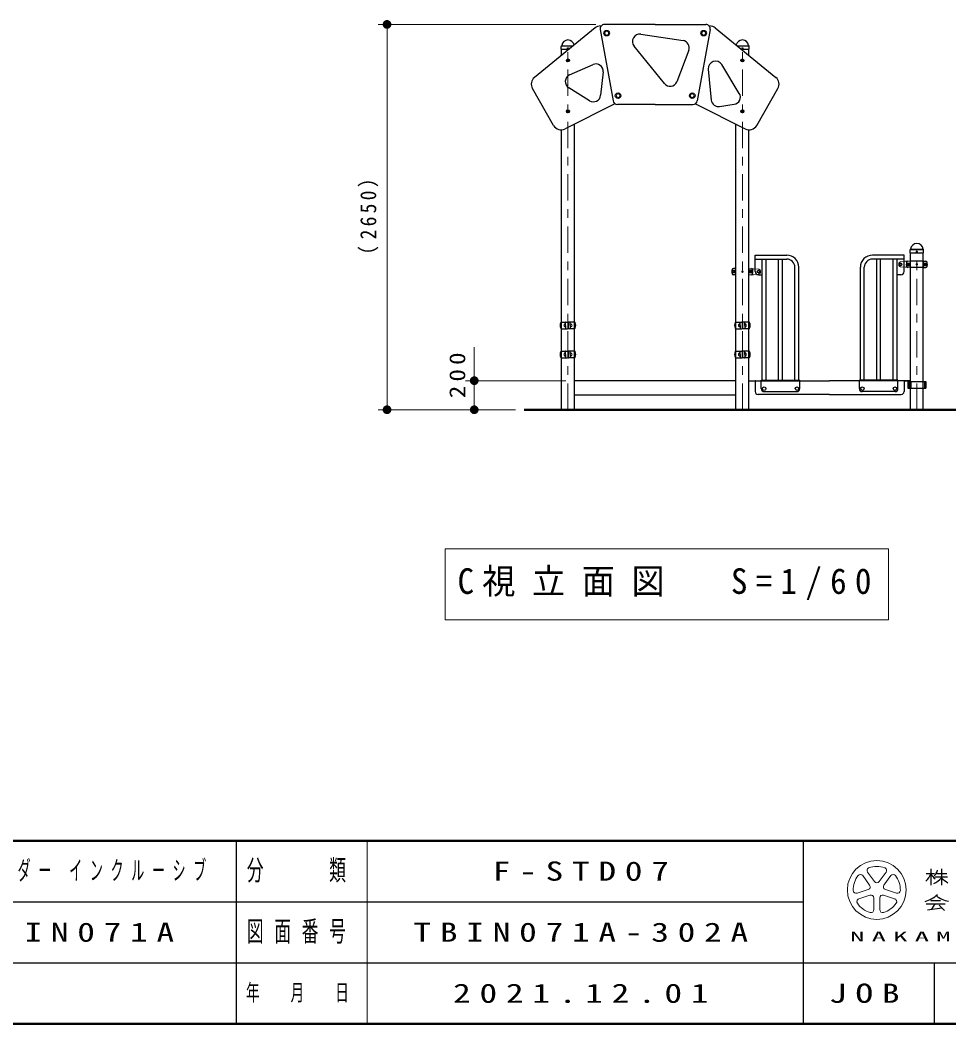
# Model space of a CAD drawing. Units: millimetres on the paper, scale 1:60. Extents: x -385 to 0, y -594 to 267.
# Drawn here: x -159.8 to -53.3, y -297 to -181.9 of the extents above; entities that cross this region are included whole.
import ezdxf

# ---------------------------------------------------------------- set-up
doc = ezdxf.new("R2010")
doc.units = ezdxf.units.MM
doc.linetypes.add('USER1', pattern=[4.5, 2.5, -2])
doc.linetypes.add('USER2', pattern=[6, 3, -1, 1, -1])
doc.layers.add('LY_1', color=7, linetype='Continuous', lineweight=25)
doc.styles.add('ＭＳ ゴシック', font='')
doc.styles.get('ＭＳ ゴシック').set_extended_font_data('MS Gothic')

# ---------------------------------------------------------------- blocks, each defined once
blk = doc.blocks.new('filled_dot')
at = {"color": 0, "linetype": 'Continuous', "lineweight": -2, "const_width": 1.25}
blk.add_lwpolyline([(-0.625, 0, 1), (0.625, 0, 1)], format="xyb", close=True, dxfattribs=at)

msp = doc.modelspace()

# ---------------------------------------------------------------- linework, layer by layer
at = {"layer": 'LY_1', "lineweight": 13}
for p, q in [((-93.797, -182.431), (-118.722, -182.431)), ((-117.722, -226.598), (-117.722, -182.431)), ((-97.724, -184.923), (-96.44, -184.923)), ((-97.694, -184.865), (-96.369, -184.865)), ((-77.59, -184.865), (-76.268, -184.865)), ((-77.519, -184.923), (-76.235, -184.923)), ((-57.724, -208.256), (-56.235, -208.256)), ((-57.694, -208.198), (-56.268, -208.198)), ((-58.092, -210.085), (-58.092, -209.777)), ((-57.784, -209.777), (-58.092, -209.777)), ((-57.784, -210.085), (-58.092, -210.085)), ((-56.175, -209.777), (-55.867, -209.777)), ((-56.175, -210.085), (-55.867, -210.085)), ((-55.867, -210.085), (-55.867, -209.777)), ((-78.092, -210.919), (-78.092, -210.611)), ((-77.784, -210.611), (-78.092, -210.611)), ((-77.784, -210.919), (-78.092, -210.919)), ((-76.175, -210.611), (-75.867, -210.611)), ((-76.175, -210.919), (-75.867, -210.919)), ((-75.867, -210.919), (-75.867, -210.611)), ((-107.722, -226.598), (-107.722, -219.416)), ((-97.237, -223.265), (-108.722, -223.265)), ((-102.988, -226.598), (-118.722, -226.598)), ((-102.988, -226.598), (-108.722, -226.598)), ((-111.041, -242.531), (-111.041, -250.665)), ((-60.241, -242.531), (-111.041, -242.531)), ((-60.241, -250.665), (-60.241, -242.531)), ((-111.041, -250.665), (-60.241, -250.665)), ((-120, -276), (-120, -297)), ((-62.629, -279.607), (-61.844, -280.687)), ((-61.298, -280.687), (-60.513, -279.607)), ((-62.39, -281.083), (-63.175, -280.003)), ((-59.967, -280.003), (-60.752, -281.083)), ((-63.828, -282.015), (-62.559, -281.603)), ((-60.583, -281.603), (-59.313, -282.015)), ((-62.35, -282.245), (-63.62, -282.657)), ((-61.908, -283.901), (-61.908, -282.566)), ((-61.233, -282.566), (-61.233, -283.901)), ((-59.522, -282.657), (-60.792, -282.245))]:
    msp.add_line(p, q, dxfattribs=at)
at = {"layer": 'LY_1'}
for p, q in [((-93.876, -182.824), (-100.822, -188.51)), ((-86.979, -182.431), (-92.797, -182.431)), ((-86.979, -182.431), (-81.162, -182.431)), ((-80.083, -182.824), (-73.137, -188.51)), ((-93.289, -183.021), (-91.804, -191.187)), ((-88.635, -183.559), (-83.779, -184.277)), ((-80.67, -183.021), (-82.155, -191.187)), ((-97.754, -185.273), (-97.747, -184.942)), ((-97.726, -184.894), (-97.708, -184.876)), ((-85.925, -189.22), (-89.406, -184.907)), ((-76.233, -184.894), (-76.251, -184.876)), ((-76.205, -185.273), (-76.212, -184.942)), ((-97.745, -185.281), (-97.754, -185.273)), ((-97.745, -185.281), (-96.877, -185.281)), ((-97.721, -185.972), (-97.721, -185.281)), ((-83.122, -185.399), (-84.498, -188.995)), ((-77.081, -185.281), (-76.213, -185.281)), ((-76.238, -185.972), (-76.238, -185.281)), ((-76.205, -185.273), (-76.213, -185.281)), ((-97.018, -186.49), (-97.056, -186.556)), ((-97.056, -186.556), (-97.018, -186.623)), ((-97.018, -186.49), (-96.941, -186.49)), ((-97.018, -186.623), (-96.941, -186.623)), ((-96.941, -186.49), (-96.902, -186.556)), ((-96.902, -186.556), (-96.941, -186.623)), ((-96.788, -188.212), (-94.105, -187.029)), ((-80.885, -187.55), (-80.544, -191.103)), ((-77.334, -190.33), (-79.344, -187.036)), ((-77.018, -186.49), (-77.056, -186.556)), ((-77.056, -186.556), (-77.018, -186.623)), ((-76.941, -186.49), (-77.018, -186.49)), ((-76.941, -186.623), (-77.018, -186.623)), ((-76.941, -186.49), (-76.902, -186.556)), ((-76.902, -186.556), (-76.941, -186.623)), ((-92.94, -187.881), (-93.232, -190.553)), ((-98.618, -194.004), (-101.055, -189.784)), ((-94.501, -191.171), (-96.892, -189.682)), ((-75.341, -194.004), (-72.904, -189.784)), ((-91.609, -191.538), (-97.303, -194.398)), ((-86.979, -191.598), (-91.312, -191.598)), ((-86.979, -191.598), (-82.647, -191.598)), ((-82.349, -191.538), (-76.656, -194.398)), ((-79.587, -191.847), (-77.917, -191.588)), ((-97.018, -192.323), (-97.056, -192.39)), ((-97.056, -192.39), (-97.018, -192.456)), ((-97.018, -192.323), (-96.941, -192.323)), ((-97.018, -192.456), (-96.941, -192.456)), ((-96.941, -192.323), (-96.902, -192.39)), ((-96.902, -192.39), (-96.941, -192.456)), ((-77.018, -192.323), (-77.056, -192.39)), ((-77.056, -192.39), (-77.018, -192.456)), ((-76.941, -192.323), (-77.018, -192.323)), ((-76.941, -192.456), (-77.018, -192.456)), ((-76.941, -192.323), (-76.902, -192.39)), ((-76.902, -192.39), (-76.941, -192.456)), ((-96.237, -226.598), (-96.237, -193.862)), ((-77.722, -226.598), (-77.722, -193.862)), ((-97.722, -226.598), (-97.722, -194.504)), ((-76.237, -226.598), (-76.237, -194.504)), ((-57.726, -208.227), (-57.708, -208.209)), ((-56.233, -208.227), (-56.251, -208.209)), ((-75.521, -208.871), (-71.896, -208.871)), ((-75.521, -209.325), (-75.521, -208.871)), ((-75.521, -209.325), (-71.896, -209.325)), ((-75.513, -210.765), (-75.513, -209.325)), ((-74.706, -223.211), (-74.706, -209.325)), ((-74.253, -223.211), (-74.253, -209.325)), ((-72.831, -223.211), (-72.831, -209.325)), ((-72.378, -223.211), (-72.378, -209.325)), ((-58.438, -208.871), (-62.063, -208.871)), ((-58.438, -209.325), (-62.063, -209.325)), ((-61.581, -223.211), (-61.581, -209.325)), ((-61.128, -223.211), (-61.128, -209.325)), ((-59.706, -223.211), (-59.706, -209.325)), ((-59.253, -223.211), (-59.253, -209.325)), ((-58.446, -210.765), (-58.446, -209.325)), ((-58.438, -209.325), (-58.438, -208.871)), ((-57.754, -208.606), (-57.747, -208.276)), ((-57.745, -208.614), (-57.754, -208.606)), ((-57.745, -208.614), (-56.213, -208.614)), ((-57.722, -226.598), (-57.722, -208.614)), ((-56.237, -226.598), (-56.237, -208.614)), ((-56.205, -208.606), (-56.213, -208.614)), ((-56.205, -208.606), (-56.212, -208.276)), ((-77.746, -210.39), (-78.009, -210.413)), ((-76.213, -210.39), (-75.688, -210.436)), ((-70.956, -223.211), (-70.956, -210.265)), ((-70.503, -223.211), (-70.503, -210.265)), ((-63.456, -223.211), (-63.456, -210.265)), ((-63.003, -223.211), (-63.003, -210.265)), ((-57.746, -209.556), (-58.271, -209.602)), ((-57.746, -210.306), (-58.271, -210.26)), ((-56.213, -209.556), (-57.746, -209.556)), ((-56.213, -210.306), (-57.746, -210.306)), ((-56.213, -209.556), (-55.95, -209.579)), ((-56.213, -210.306), (-55.95, -210.283)), ((-77.746, -211.14), (-78.009, -211.117)), ((-76.213, -211.14), (-75.688, -211.094)), ((-75.146, -211.131), (-74.706, -211.131)), ((-58.813, -211.131), (-59.253, -211.131)), ((-97.748, -216.556), (-97.038, -216.556)), ((-97.746, -217.306), (-97.038, -217.306)), ((-97.25, -216.777), (-97.284, -216.775)), ((-97.25, -217.086), (-97.284, -217.087)), ((-97.25, -216.931), (-97.25, -216.573)), ((-97.25, -216.931), (-97.25, -217.29)), ((-97.004, -216.59), (-97.004, -217.273)), ((-96.954, -216.59), (-96.954, -217.273)), ((-96.211, -216.556), (-96.921, -216.556)), ((-96.211, -217.306), (-96.921, -217.306)), ((-96.708, -216.931), (-96.708, -216.573)), ((-96.708, -216.777), (-96.675, -216.775)), ((-96.708, -216.931), (-96.708, -217.29)), ((-96.708, -217.086), (-96.675, -217.087)), ((-77.748, -216.556), (-77.038, -216.556)), ((-77.746, -217.306), (-77.038, -217.306)), ((-77.25, -216.777), (-77.284, -216.775)), ((-77.25, -217.086), (-77.284, -217.087)), ((-77.25, -216.931), (-77.25, -216.573)), ((-77.25, -216.931), (-77.25, -217.29)), ((-77.004, -216.59), (-77.004, -217.273)), ((-76.954, -216.59), (-76.954, -217.273)), ((-76.211, -216.556), (-76.921, -216.556)), ((-76.211, -217.306), (-76.921, -217.306)), ((-76.708, -216.931), (-76.708, -216.573)), ((-76.708, -216.777), (-76.675, -216.775)), ((-76.708, -216.931), (-76.708, -217.29)), ((-76.708, -217.086), (-76.675, -217.087)), ((-97.748, -219.89), (-97.038, -219.89)), ((-97.746, -220.64), (-97.038, -220.64)), ((-97.25, -220.11), (-97.284, -220.109)), ((-97.25, -220.419), (-97.284, -220.42)), ((-97.25, -220.265), (-97.25, -219.906)), ((-97.25, -220.265), (-97.25, -220.623)), ((-97.004, -219.923), (-97.004, -220.606)), ((-96.954, -219.923), (-96.954, -220.606)), ((-96.211, -219.89), (-96.921, -219.89)), ((-96.211, -220.64), (-96.921, -220.64)), ((-96.708, -220.265), (-96.708, -219.906)), ((-96.708, -220.11), (-96.675, -220.109)), ((-96.708, -220.265), (-96.708, -220.623)), ((-96.708, -220.419), (-96.675, -220.42)), ((-77.748, -219.89), (-77.038, -219.89)), ((-77.746, -220.64), (-77.038, -220.64)), ((-77.25, -220.11), (-77.284, -220.109)), ((-77.25, -220.419), (-77.284, -220.42)), ((-77.25, -220.265), (-77.25, -219.906)), ((-77.25, -220.265), (-77.25, -220.623)), ((-77.004, -219.923), (-77.004, -220.606)), ((-76.954, -219.923), (-76.954, -220.606)), ((-76.211, -219.89), (-76.921, -219.89)), ((-76.211, -220.64), (-76.921, -220.64)), ((-76.708, -220.265), (-76.708, -219.906)), ((-76.708, -220.11), (-76.675, -220.109)), ((-76.708, -220.265), (-76.708, -220.623)), ((-76.708, -220.419), (-76.675, -220.42)), ((-74.813, -224.181), (-74.813, -223.211)), ((-74.813, -223.211), (-70.396, -223.211)), ((-70.396, -224.181), (-70.396, -223.211)), ((-63.563, -224.181), (-63.563, -223.211)), ((-59.146, -223.211), (-63.563, -223.211)), ((-59.146, -224.181), (-59.146, -223.211)), ((-77.722, -223.265), (-96.237, -223.265)), ((-76.237, -223.265), (-66.979, -223.265)), ((-75.521, -223.315), (-75.521, -224.515)), ((-57.722, -223.265), (-66.979, -223.265)), ((-57.722, -223.303), (-58.438, -223.303)), ((-58.438, -223.315), (-58.438, -224.515)), ((-58.01, -223.365), (-55.949, -223.365)), ((-58.01, -223.365), (-58.01, -224.115)), ((-58.01, -224.115), (-55.949, -224.115)), ((-57.88, -223.365), (-57.88, -224.115)), ((-57.831, -223.365), (-57.831, -224.115)), ((-57.675, -223.365), (-57.675, -224.115)), ((-56.088, -223.365), (-56.088, -224.115)), ((-55.949, -223.365), (-55.949, -224.115)), ((-77.722, -224.931), (-96.237, -224.931)), ((-66.979, -224.848), (-75.188, -224.848)), ((-74.479, -224.515), (-70.729, -224.515)), ((-66.979, -224.848), (-58.771, -224.848)), ((-59.479, -224.515), (-63.229, -224.515)), ((-135, -276), (-135, -297)), ((-70, -276), (-70, -297)), ((-55.361, -279.207), (-55.361, -281.097)), ((-54.146, -279.207), (-54.146, -281.097)), ((-55.901, -279.747), (-54.956, -279.747)), ((-54.915, -280.152), (-53.471, -280.152)), ((-54.769, -279.747), (-53.525, -279.747)), ((-187.5, -283), (-70, -283)), ((-55.361, -282.852), (-54.281, -282.852)), ((-55.901, -283.216), (-53.741, -283.216)), ((-55.765, -283.933), (-54.113, -283.696)), ((-54.899, -283.216), (-55.289, -283.864)), ((-54.416, -283.393), (-53.81, -283.999)), ((-242.5, -290), (0, -290)), ((-55, -290), (-55, -297))]:
    msp.add_line(p, q, dxfattribs=at)
at = {"layer": 'LY_1', "linetype": 'USER1', "lineweight": 13}
for p, q in [((-97.721, -184.931), (-96.45, -184.931)), ((-77.509, -184.931), (-76.238, -184.931)), ((-57.721, -208.265), (-56.238, -208.265)), ((-77.729, -210.406), (-77.729, -211.123)), ((-76.229, -210.406), (-76.229, -211.123)), ((-75.688, -210.436), (-75.162, -210.474)), ((-58.271, -209.602), (-58.797, -209.641)), ((-58.271, -210.26), (-58.797, -210.222)), ((-57.729, -209.573), (-57.729, -210.29)), ((-56.229, -209.573), (-56.229, -210.29)), ((-75.688, -211.094), (-75.162, -211.055))]:
    msp.add_line(p, q, dxfattribs=at)
at = {"layer": 'LY_1', "linetype": 'USER2', "lineweight": 13}
for p, q in [((-96.979, -226.598), (-96.979, -184.931)), ((-76.979, -226.598), (-76.979, -184.931)), ((-56.979, -226.598), (-56.979, -208.265))]:
    msp.add_line(p, q, dxfattribs=at)
at = {"layer": 'LY_1', "lineweight": 50}
for p, q in [((-47.626, -226.598), (-101.988, -226.598)), ((-385, -276), (0, -276)), ((-385, -297), (0, -297))]:
    msp.add_line(p, q, dxfattribs=at)
at = {"layer": 'LY_1'}
for centre, radius in [((-92.537, -183.431), 0.317), ((-81.422, -183.431), 0.317), ((-96.979, -185.148), 0.05), ((-76.979, -185.148), 0.05), ((-96.979, -186.556), 0.175), ((-76.979, -186.556), 0.175), ((-91.234, -190.598), 0.317), ((-82.725, -190.598), 0.317), ((-96.979, -192.39), 0.175), ((-76.979, -192.39), 0.175), ((-56.979, -208.481), 0.05), ((-58.813, -209.931), 0.125), ((-75.146, -210.765), 0.125), ((-74.479, -224.181), 0.2), ((-70.729, -224.181), 0.2), ((-63.229, -224.181), 0.2), ((-59.479, -224.181), 0.2)]:
    msp.add_circle(centre, radius, dxfattribs=at)
at = {"layer": 'LY_1', "lineweight": 13}
for centre, radius in [((-92.537, -183.431), 0.212), ((-81.422, -183.431), 0.212), ((-96.979, -186.556), 0.0917), ((-76.979, -186.556), 0.0917), ((-91.234, -190.598), 0.212), ((-82.725, -190.598), 0.212), ((-96.979, -192.39), 0.0917), ((-76.979, -192.39), 0.0917), ((-57.938, -209.931), 0.154), ((-57.938, -209.931), 0.0833), ((-56.979, -209.931), 0.0833), ((-56.021, -209.931), 0.154), ((-56.021, -209.931), 0.0833), ((-77.938, -210.765), 0.154), ((-77.938, -210.765), 0.0833), ((-76.979, -210.765), 0.0833), ((-76.021, -210.765), 0.154), ((-76.021, -210.765), 0.0833), ((-61.571, -281.637), 3.375)]:
    msp.add_circle(centre, radius, dxfattribs=at)
at = {"layer": 'LY_1', "linetype": 'USER1', "lineweight": 13}
for centre, radius in [((-96.979, -186.556), 0.104), ((-76.979, -186.556), 0.104), ((-96.979, -192.39), 0.104), ((-76.979, -192.39), 0.104), ((-58.813, -209.931), 0.125), ((-75.146, -210.765), 0.125)]:
    msp.add_circle(centre, radius, dxfattribs=at)
at = {"layer": 'LY_1'}
for centre, radius, start, end in [((-93.243, -183.598), 1, 90, 129.30242), ((-92.797, -182.931), 0.5, 90, 190.30485), ((-81.162, -182.931), 0.5, 349.69515, 90), ((-80.716, -183.598), 1, 50.69758, 90), ((-88.757, -184.384), 0.833, 81.59349, 218.90113), ((-97.677, -184.944), 0.07, 135, 178.99605), ((-97.741, -184.843), 0.0467, 315, 353.3676), ((-96.979, -184.931), 0.72, 90, 173.3676), ((-96.979, -184.931), 0.72, 11.55636, 90), ((-83.901, -185.101), 0.833, 339.0605, 81.59349), ((-76.979, -184.931), 0.72, 90, 168.44364), ((-76.979, -184.931), 0.72, 6.6324, 90), ((-76.218, -184.843), 0.0467, 186.6324, 225), ((-76.282, -184.944), 0.07, 1.00395, 45), ((-93.769, -187.791), 0.833, 353.77417, 113.79484), ((-80.056, -187.471), 0.833, 31.39876, 185.47985), ((-100.189, -189.284), 1, 129.30242, 210), ((-96.452, -188.974), 0.833, 113.79484, 238.09984), ((-73.77, -189.284), 1, 330, 50.69758), ((-85.276, -188.697), 0.833, 218.90113, 339.0605), ((-94.06, -190.463), 0.833, 238.09984, 353.77417), ((-78.045, -190.764), 0.833, 278.81825, 31.39876), ((-91.312, -191.098), 0.5, 190.30485, 270), ((-82.647, -191.098), 0.5, 270, 349.69515), ((-79.715, -191.023), 0.833, 185.47985, 278.81825), ((-97.752, -193.504), 1, 210, 296.67357), ((-76.207, -193.504), 1, 243.32643, 330), ((-57.677, -208.277), 0.07, 135, 178.99605), ((-57.741, -208.176), 0.0467, 315, 353.3676), ((-56.979, -208.265), 0.72, 90, 173.3676), ((-56.979, -208.265), 0.72, 6.6324, 90), ((-56.218, -208.176), 0.0467, 186.6324, 225), ((-56.282, -208.277), 0.07, 1.00395, 45), ((-71.896, -210.265), 1.393, 0, 90), ((-71.896, -210.265), 0.94, 0, 90), ((-62.063, -210.265), 1.393, 90, 180), ((-62.063, -210.265), 0.94, 90, 180), ((-77.354, -210.765), 0.833, 163.80375, 196.19625), ((-77.995, -210.579), 0.167, 95, 163.80375), ((-75.964, -210.579), 0.167, 16.19625, 85), ((-76.604, -210.765), 0.833, 343.80375, 16.19625), ((-57.354, -209.931), 0.833, 163.80375, 196.19625), ((-57.995, -209.745), 0.167, 95, 163.80375), ((-57.995, -210.117), 0.167, 196.19625, 265), ((-55.964, -209.745), 0.167, 16.19625, 85), ((-55.964, -210.117), 0.167, 275, 343.80375), ((-56.604, -209.931), 0.833, 343.80375, 16.19625), ((-77.995, -210.951), 0.167, 196.19625, 265), ((-75.964, -210.951), 0.167, 275, 343.80375), ((-75.146, -210.765), 0.367, 180, 270), ((-58.813, -210.765), 0.367, 270, 0), ((-96.936, -216.931), 0.935, 159.19706, 200.80294), ((-97.748, -216.623), 0.0667, 90, 159.19706), ((-97.748, -217.24), 0.0667, 200.80294, 270), ((-97.289, -216.931), 0.156, 88, 272), ((-97.234, -216.573), 0.0167, 90, 180), ((-97.234, -217.29), 0.0167, 180, 270), ((-97.038, -216.59), 0.0333, 0, 90), ((-97.038, -217.273), 0.0333, 270, 0), ((-96.921, -216.59), 0.0333, 90, 180), ((-96.921, -217.273), 0.0333, 180, 270), ((-96.725, -216.573), 0.0167, 0, 90), ((-96.725, -217.29), 0.0167, 270, 0), ((-96.67, -216.931), 0.156, 268, 92), ((-96.211, -216.623), 0.0667, 20.80294, 90), ((-96.211, -217.24), 0.0667, 270, 339.19706), ((-97.023, -216.931), 0.935, 339.19706, 20.80294), ((-76.936, -216.931), 0.935, 159.19706, 200.80294), ((-77.748, -216.623), 0.0667, 90, 159.19706), ((-77.748, -217.24), 0.0667, 200.80294, 270), ((-77.289, -216.931), 0.156, 88, 272), ((-77.234, -216.573), 0.0167, 90, 180), ((-77.234, -217.29), 0.0167, 180, 270), ((-77.038, -216.59), 0.0333, 0, 90), ((-77.038, -217.273), 0.0333, 270, 0), ((-76.921, -216.59), 0.0333, 90, 180), ((-76.921, -217.273), 0.0333, 180, 270), ((-76.725, -216.573), 0.0167, 0, 90), ((-76.725, -217.29), 0.0167, 270, 0), ((-76.67, -216.931), 0.156, 268, 92), ((-76.211, -216.623), 0.0667, 20.80294, 90), ((-76.211, -217.24), 0.0667, 270, 339.19706), ((-77.023, -216.931), 0.935, 339.19706, 20.80294), ((-96.936, -220.265), 0.935, 159.19706, 200.80294), ((-97.748, -219.956), 0.0667, 90, 159.19706), ((-97.748, -220.573), 0.0667, 200.80294, 270), ((-97.289, -220.265), 0.156, 88, 272), ((-97.234, -219.906), 0.0167, 90, 180), ((-97.234, -220.623), 0.0167, 180, 270), ((-97.038, -219.923), 0.0333, 0, 90), ((-97.038, -220.606), 0.0333, 270, 0), ((-96.921, -219.923), 0.0333, 90, 180), ((-96.921, -220.606), 0.0333, 180, 270), ((-96.725, -219.906), 0.0167, 0, 90), ((-96.725, -220.623), 0.0167, 270, 0), ((-96.67, -220.265), 0.156, 268, 92), ((-96.211, -219.956), 0.0667, 20.80294, 90), ((-96.211, -220.573), 0.0667, 270, 339.19706), ((-97.023, -220.265), 0.935, 339.19706, 20.80294), ((-76.936, -220.265), 0.935, 159.19706, 200.80294), ((-77.748, -219.956), 0.0667, 90, 159.19706), ((-77.748, -220.573), 0.0667, 200.80294, 270), ((-77.289, -220.265), 0.156, 88, 272), ((-77.234, -219.906), 0.0167, 90, 180), ((-77.234, -220.623), 0.0167, 180, 270), ((-77.038, -219.923), 0.0333, 0, 90), ((-77.038, -220.606), 0.0333, 270, 0), ((-76.921, -219.923), 0.0333, 90, 180), ((-76.921, -220.606), 0.0333, 180, 270), ((-76.725, -219.906), 0.0167, 0, 90), ((-76.725, -220.623), 0.0167, 270, 0), ((-76.67, -220.265), 0.156, 268, 92), ((-76.211, -219.956), 0.0667, 20.80294, 90), ((-76.211, -220.573), 0.0667, 270, 339.19706), ((-77.023, -220.265), 0.935, 339.19706, 20.80294), ((-75.471, -223.315), 0.05, 90, 180), ((-74.479, -224.181), 0.333, 180, 270), ((-70.729, -224.181), 0.333, 270, 0), ((-63.229, -224.181), 0.333, 180, 270), ((-59.479, -224.181), 0.333, 270, 0), ((-58.488, -223.315), 0.05, 0, 90), ((-75.188, -224.515), 0.333, 180, 270), ((-58.771, -224.515), 0.333, 270, 0), ((-56.002, -278.953), 1.467, 313.72108, 343.54317), ((-57.466, -278.916), 2.285, 311.36185, 337.13638), ((-53.383, -278.573), 2.345, 212.50346, 230.00631), ((-56.374, -278.182), 3.034, 295.86917, 317.23867), ((-51.918, -278.182), 3.034, 222.76131, 240.10806), ((-56.898, -279.743), 3.32, 285.11261, 313.40619), ((-52.77, -279.806), 3.192, 231.17281, 259.75506)]:
    msp.add_arc(centre, radius, start, end, dxfattribs=at)
at = {"layer": 'LY_1', "linetype": 'USER1', "lineweight": 13}
for centre, radius, start, end in [((-76.213, -210.406), 0.0167, 88.01112, 180), ((-75.188, -210.765), 0.291, 275, 85), ((-58.771, -209.931), 0.291, 95, 265), ((-57.746, -209.573), 0.0167, 0, 91.98888), ((-57.746, -210.29), 0.0167, 270, 0), ((-76.213, -211.123), 0.0167, 180, 270)]:
    msp.add_arc(centre, radius, start, end, dxfattribs=at)
at = {"layer": 'LY_1', "lineweight": 13}
for centre, radius, start, end in [((-59.917, -209.931), 2.139, 355.87048, 4.12952), ((-54.042, -209.931), 2.139, 175.87048, 184.12952), ((-79.917, -210.765), 2.139, 355.87048, 4.12952), ((-74.042, -210.765), 2.139, 175.87048, 184.12952), ((-62.356, -279.408), 0.338, 109.39847, 215.99997), ((-61.571, -281.637), 2.7, 70.60155, 109.39847), ((-60.786, -279.408), 0.338, 324, 70.60155), ((-61.571, -281.637), 2.7, 142.60154, 181.39846), ((-63.448, -280.202), 0.338, 35.99999, 142.60154), ((-61.571, -280.488), 0.338, 215.99998, 324), ((-59.694, -280.202), 0.338, 37.39846, 143.99995), ((-61.571, -281.637), 2.7, 358.60155, 37.39847), ((-63.933, -281.694), 0.338, 181.39848, 287.99997), ((-62.663, -281.282), 0.338, 287.99998, 35.99999), ((-60.479, -281.282), 0.338, 143.99996, 251.99999), ((-59.209, -281.694), 0.338, 252.00001, 358.60156), ((-63.516, -282.978), 0.338, 107.99999, 214.60154), ((-62.246, -282.566), 0.338, 359.99997, 107.99999), ((-60.896, -282.566), 0.338, 71.99997, 179.99999), ((-59.626, -282.978), 0.338, 325.39847, 71.99996), ((-61.571, -281.637), 2.7, 214.60156, 253.39848), ((-62.246, -283.901), 0.338, 253.39847, 359.99997), ((-60.896, -283.901), 0.338, 179.99999, 286.60154), ((-61.571, -281.637), 2.7, 286.60155, 325.39847)]:
    msp.add_arc(centre, radius, start, end, dxfattribs=at)

# ---------------------------------------------------------------- block references
at = {"layer": 'LY_1', "lineweight": 13, "xscale": 0.4, "yscale": 0.4}
for p, rotation in [((-117.722, -182.431), 270), ((-107.722, -223.265), 270), ((-117.722, -226.598), 90), ((-107.722, -226.598), 90)]:
    msp.add_blockref('filled_dot', p, dxfattribs=dict(at, rotation=rotation))

# ---------------------------------------------------------------- texts
at = {"layer": 'LY_1', "char_height": 1.833, "attachment_point": 8, "rotation": 90, "style": 'ＭＳ ゴシック'}
for s, insert in [('\\T1.33;\\W0.9;（2650）', (-118.722, -204.087)), ('\\T1.33;\\W1.15;200', (-108.722, -222.416))]:
    msp.add_mtext(s, dxfattribs=dict(at, insert=insert))
at = {"layer": 'LY_1', "style": 'ＭＳ ゴシック'}
for s, insert, char_height, attachment_point in [('\\T1.5;\\W0.95;C視立面図\u3000S=1/60', (-109.641, -246.598), 2.933, 4), ('\\T1.58;\\W0.5;トットビルダー\\~インクルーシブ', (-154.75, -279.5), 2.199, 5), ('\\T1.64;\\W0.6;分\u3000\u3000類', (-127.5, -279.5), 2.346, 5), ('\\T1.5;\\W1.35;F-STD07', (-95, -279.5), 2.199, 5), ('\\T1.64;\\W0.6;図面番号', (-127.5, -286.5), 2.346, 5), ('\\T1.5;\\W1.35;TB-IN071A', (-154.75, -286.5), 2.199, 5), ('\\T1.5;\\W1.35;TBIN071A-302A', (-95, -286.5), 2.199, 5), ('\\T1.5;\\W2.2;NAKAMURA\\~MFG.CORPORATION', (-35, -287), 1.1, 5), ('\\T1.64;\\W0.6;年\u3000月\u3000日', (-127.5, -293.5), 1.906, 5), ('\\T1.5;\\W1.35;2021.12.01', (-95, -293.5), 2.199, 5), ('\\T1.5;\\W1.35;JOB', (-62.5, -293.5), 2.199, 5)]:
    msp.add_mtext(s, dxfattribs=dict(at, insert=insert, char_height=char_height, attachment_point=attachment_point))

doc.saveas('drawing.dxf')
